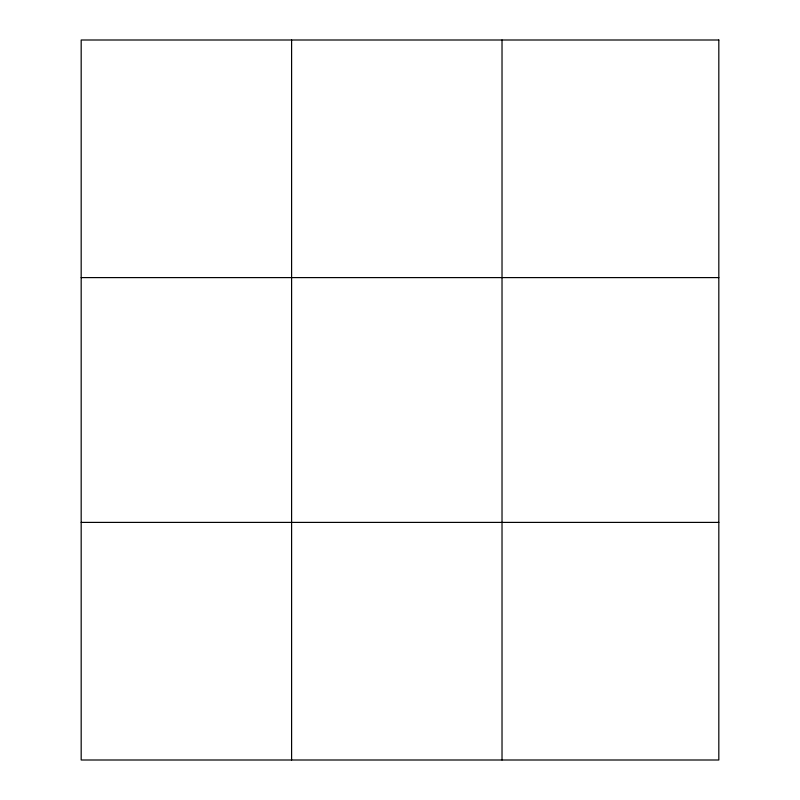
<?xml version="1.0" encoding="UTF-8"?>
<svg xmlns="http://www.w3.org/2000/svg" width="800" height="800" viewBox="0 0 800 800"><rect width="100%" height="100%" fill="white"/><g stroke="black" fill="none" stroke-linecap="round" stroke-linejoin="round"><path stroke-width="1.2" d="M291.6 760L291.6 40M502.02 760L502.02 40M81.18 277.6L718.82 277.6M81.18 522.4L718.82 522.4M718.82 40L718.82 760L81.18 760L81.18 40L718.82 40"/></g></svg>
